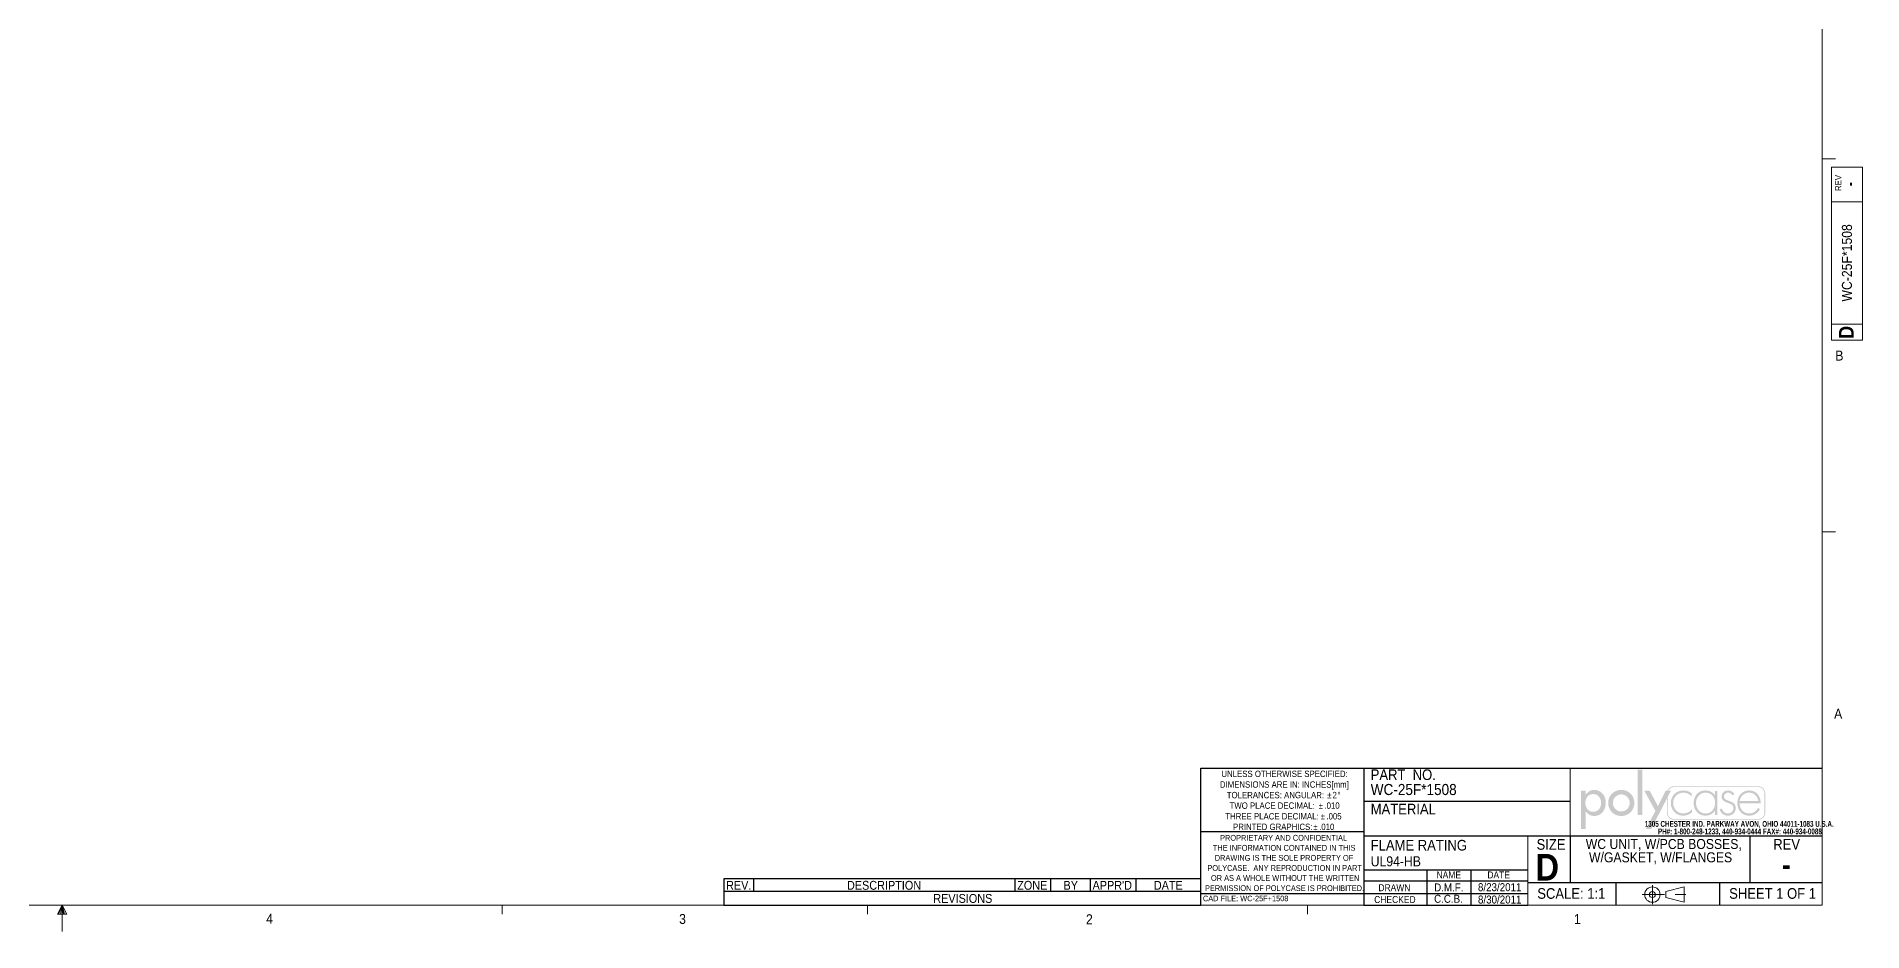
# Model space of a CAD drawing. Header units: inches. Extents: x 0.3 to 33.9, y 0.2 to 21.7.
# Drawn here: x 16.78 to 33.89, y 0.22 to 8.61 of the extents above; entities that cross this region are included whole.
import ezdxf

# ---------------------------------------------------------------- set-up
doc = ezdxf.new("R2010")
doc.units = ezdxf.units.IN
doc.header["$MEASUREMENT"] = 0
doc.linetypes.add('SLD-Center', pattern=[0.75, 0.6, -0.05, 0.05, -0.05])
doc.linetypes.add('SLD-Solid', pattern=[0])
doc.layers.add('FORMAT', color=7, linetype='SLD-Solid')
doc.layers.add('SLD-0', color=7, linetype='SLD-Solid')
doc.styles.add('SLDTEXTSTYLE0', font='GOTHICB.TTF', dxfattribs={"width": 0.639595})
doc.styles.add('SLDTEXTSTYLE1', font='GOTHIC.TTF', dxfattribs={"width": 0.913})
doc.styles.add('SLDTEXTSTYLE2', font='GOTHICB.TTF', dxfattribs={"width": 0.913})

# ---------------------------------------------------------------- blocks, each defined once
blk = doc.blocks.new('ThirdAngleProjectionBlock')
at = {"color": 7, "linetype": 'SLD-Center', "lineweight": 0}
for p, q in [((0.275, 0.506), (0.275, 0)), ((0, 0.253), (1.202, 0.253))]:
    blk.add_line(p, q, dxfattribs=at)
at = {"color": 7, "linetype": 'SLD-Solid', "lineweight": 0}
for p, q in [((0.632, 0.332), (1.13, 0.459)), ((0.632, 0.332), (0.632, 0.174)), ((0.632, 0.174), (1.13, 0.048)), ((1.13, 0.459), (1.13, 0.048))]:
    blk.add_line(p, q, dxfattribs=at)
for radius in [0.206, 0.0789]:
    blk.add_circle((0.275, 0.253), radius, dxfattribs=at)
blk = doc.blocks.new('SW_NOTE_0')
at = {"color": 0, "linetype": 'Continuous', "lineweight": 0, "char_height": 0.055, "attachment_point": 2, "style": 'SLDTEXTSTYLE0'}
for s, insert in [('1305 CHESTER IND. PARKWAY AVON, OHIO 44011-1083 U.S.A. ', (0.75, 0.07)), ('PH#: 1-800-248-1233, 440-934-0444 FAX#: 440-934-0088', (0.756, -0.001))]:
    blk.add_mtext(s, dxfattribs=dict(at, insert=insert))
blk = doc.blocks.new('logo')
at = {"linetype": 'Continuous'}
blk.add_hatch(color=7, dxfattribs=at).paths.add_polyline_path([(1.559, 0.355), (1.559, 1.505), (1.44, 1.505), (1.44, 0.355)], flags=0)
h = blk.add_hatch(color=7, dxfattribs=at)
edge = h.paths.add_edge_path(flags=0)
edge.add_spline(control_points=[(0.122, 0.452), (0.17, 0.382), (0.245, 0.334), (0.333, 0.334)], knot_values=[4, 4, 4, 4, 5, 5, 5, 5], weights=[1, 1, 1, 1], degree=3, periodic=0)
edge.add_spline(control_points=[(0.333, 0.334), (0.523, 0.334), (0.629, 0.492), (0.629, 0.669)], knot_values=[3, 3, 3, 3, 4, 4, 4, 4], weights=[1, 1, 1, 1], degree=3, periodic=0)
edge.add_spline(control_points=[(0.629, 0.669), (0.629, 0.839), (0.517, 0.994), (0.338, 0.994)], knot_values=[2, 2, 2, 2, 3, 3, 3, 3], weights=[1, 1, 1, 1], degree=3, periodic=0)
edge.add_spline(control_points=[(0.338, 0.994), (0.245, 0.994), (0.171, 0.946), (0.122, 0.872)], knot_values=[1, 1, 1, 1, 2, 2, 2, 2], weights=[1, 1, 1, 1], degree=3, periodic=0)
edge.add_line((0.122, 0.872), (0.119, 0.872))
edge.add_line((0.119, 0.872), (0.119, 0.975))
edge.add_line((0.119, 0.975), (0, 0.975))
edge.add_line((0, 0.975), (0, 0))
edge.add_line((0, 0), (0.119, 0))
edge.add_line((0.119, 0), (0.119, 0.452))
edge.add_line((0.119, 0.452), (0.122, 0.452))
edge = h.paths.add_edge_path(flags=0)
edge.add_spline(control_points=[(0.113, 0.665), (0.113, 0.78), (0.185, 0.888), (0.309, 0.888), (0.437, 0.888), (0.51, 0.786), (0.51, 0.665)], knot_values=[0, 0, 0, 0, 1, 1, 1, 2, 2, 2, 2], weights=[1, 1, 1, 1, 1, 1, 1], degree=3, periodic=0)
edge.add_spline(control_points=[(0.51, 0.665), (0.51, 0.543), (0.439, 0.44), (0.309, 0.44), (0.183, 0.44), (0.113, 0.549), (0.113, 0.665)], knot_values=[2, 2, 2, 2, 3, 3, 3, 4, 4, 4, 4], weights=[1, 1, 1, 1, 1, 1, 1], degree=3, periodic=0)
h = blk.add_hatch(color=7, dxfattribs=at)
edge = h.paths.add_edge_path(flags=0)
edge.add_spline(control_points=[(0.69, 0.664), (0.69, 0.477), (0.836, 0.334), (1.022, 0.334), (1.207, 0.334), (1.353, 0.477), (1.353, 0.664)], knot_values=[0, 0, 0, 0, 1, 1, 1, 2, 2, 2, 2], weights=[1, 1, 1, 1, 1, 1, 1], degree=3, periodic=0)
edge.add_spline(control_points=[(1.353, 0.664), (1.353, 0.851), (1.207, 0.994), (1.022, 0.994), (0.836, 0.994), (0.69, 0.851), (0.69, 0.664)], knot_values=[2, 2, 2, 2, 3, 3, 3, 4, 4, 4, 4], weights=[1, 1, 1, 1, 1, 1, 1], degree=3, periodic=0)
edge = h.paths.add_edge_path(flags=0)
edge.add_spline(control_points=[(1.234, 0.664), (1.234, 0.547), (1.139, 0.448), (1.022, 0.448), (0.904, 0.448), (0.81, 0.547), (0.81, 0.664)], knot_values=[0, 0, 0, 0, 1, 1, 1, 2, 2, 2, 2], weights=[1, 1, 1, 1, 1, 1, 1], degree=3, periodic=0)
edge.add_spline(control_points=[(0.81, 0.664), (0.81, 0.782), (0.904, 0.88), (1.022, 0.88), (1.139, 0.88), (1.234, 0.782), (1.234, 0.664)], knot_values=[2, 2, 2, 2, 3, 3, 3, 4, 4, 4, 4], weights=[1, 1, 1, 1, 1, 1, 1], degree=3, periodic=0)
h = blk.add_hatch(color=7, dxfattribs=at)
edge = h.paths.add_edge_path(flags=0)
edge.add_spline(control_points=[(4.669, 0.413), (4.669, 0.316), (4.59, 0.237), (4.493, 0.237)], knot_values=[7, 7, 7, 7, 8, 8, 8, 8], weights=[1, 1, 1, 1], degree=3, periodic=0)
edge.add_line((4.493, 0.237), (2.356, 0.237))
edge.add_spline(control_points=[(2.356, 0.237), (2.259, 0.237), (2.18, 0.316), (2.18, 0.413)], knot_values=[1, 1, 1, 1, 2, 2, 2, 2], weights=[1, 1, 1, 1], degree=3, periodic=0)
edge.add_line((2.18, 0.413), (2.18, 0.781))
edge.add_line((2.18, 0.781), (1.778, 0))
edge.add_line((1.778, 0), (1.643, 0))
edge.add_line((1.643, 0), (1.887, 0.461))
edge.add_line((1.887, 0.461), (1.603, 0.975))
edge.add_line((1.603, 0.975), (1.742, 0.975))
edge.add_line((1.742, 0.975), (1.952, 0.582))
edge.add_line((1.952, 0.582), (2.146, 0.975))
edge.add_line((2.146, 0.975), (2.192, 0.975))
edge.add_spline(control_points=[(2.192, 0.975), (2.218, 1.041), (2.282, 1.087), (2.356, 1.087)], knot_values=[3.233464, 3.233464, 3.233464, 3.233464, 4, 4, 4, 4], weights=[1, 1, 1, 1], degree=3, periodic=0)
edge.add_line((2.356, 1.087), (4.493, 1.087))
edge.add_spline(control_points=[(4.493, 1.087), (4.59, 1.087), (4.669, 1.008), (4.669, 0.911)], knot_values=[5, 5, 5, 5, 6, 6, 6, 6], weights=[1, 1, 1, 1], degree=3, periodic=0)
edge.add_line((4.669, 0.911), (4.669, 0.413))
edge = h.paths.add_edge_path(flags=0)
edge.add_line((2.215, 0.975), (2.28, 0.975))
edge.add_line((2.28, 0.975), (2.201, 0.821))
edge.add_line((2.201, 0.821), (2.201, 0.413))
edge.add_spline(control_points=[(2.201, 0.413), (2.201, 0.327), (2.271, 0.258), (2.356, 0.258)], knot_values=[2, 2, 2, 2, 3, 3, 3, 3], weights=[1, 1, 1, 1], degree=3, periodic=0)
edge.add_line((2.356, 0.258), (4.493, 0.258))
edge.add_spline(control_points=[(4.493, 0.258), (4.579, 0.258), (4.649, 0.327), (4.649, 0.413)], knot_values=[4, 4, 4, 4, 5, 5, 5, 5], weights=[1, 1, 1, 1], degree=3, periodic=0)
edge.add_line((4.649, 0.413), (4.649, 0.911))
edge.add_spline(control_points=[(4.649, 0.911), (4.649, 0.997), (4.579, 1.066), (4.493, 1.066)], knot_values=[6, 6, 6, 6, 7, 7, 7, 7], weights=[1, 1, 1, 1], degree=3, periodic=0)
edge.add_line((4.493, 1.066), (2.356, 1.066))
edge.add_spline(control_points=[(2.356, 1.066), (2.293, 1.066), (2.239, 1.029), (2.215, 0.975)], knot_values=[0, 0, 0, 0, 0.732403, 0.732403, 0.732403, 0.732403], weights=[1, 1, 1, 1], degree=3, periodic=0)
h = blk.add_hatch(color=7, dxfattribs=at)
edge = h.paths.add_edge_path(flags=0)
edge.add_spline(control_points=[(2.806, 0.905), (2.745, 0.957), (2.672, 0.98), (2.593, 0.98)], knot_values=[8, 8, 8, 8, 9, 9, 9, 9], weights=[1, 1, 1, 1], degree=3, periodic=0)
edge.add_spline(control_points=[(2.593, 0.98), (2.413, 0.98), (2.278, 0.84), (2.278, 0.662)], knot_values=[7, 7, 7, 7, 8, 8, 8, 8], weights=[1, 1, 1, 1], degree=3, periodic=0)
edge.add_spline(control_points=[(2.278, 0.662), (2.278, 0.484), (2.41, 0.342), (2.592, 0.342)], knot_values=[6, 6, 6, 6, 7, 7, 7, 7], weights=[1, 1, 1, 1], degree=3, periodic=0)
edge.add_spline(control_points=[(2.592, 0.342), (2.674, 0.342), (2.752, 0.372), (2.814, 0.427)], knot_values=[5, 5, 5, 5, 6, 6, 6, 6], weights=[1, 1, 1, 1], degree=3, periodic=0)
edge.add_line((2.814, 0.427), (2.814, 0.507))
edge.add_spline(control_points=[(2.814, 0.507), (2.759, 0.44), (2.676, 0.398), (2.589, 0.398)], knot_values=[3, 3, 3, 3, 4, 4, 4, 4], weights=[1, 1, 1, 1], degree=3, periodic=0)
edge.add_spline(control_points=[(2.589, 0.398), (2.445, 0.398), (2.337, 0.523), (2.337, 0.662)], knot_values=[2, 2, 2, 2, 3, 3, 3, 3], weights=[1, 1, 1, 1], degree=3, periodic=0)
edge.add_spline(control_points=[(2.337, 0.662), (2.337, 0.802), (2.446, 0.925), (2.59, 0.925)], knot_values=[1, 1, 1, 1, 2, 2, 2, 2], weights=[1, 1, 1, 1], degree=3, periodic=0)
edge.add_spline(control_points=[(2.59, 0.925), (2.678, 0.925), (2.748, 0.889), (2.806, 0.825)], knot_values=[0, 0, 0, 0, 1, 1, 1, 1], weights=[1, 1, 1, 1], degree=3, periodic=0)
edge.add_line((2.806, 0.825), (2.806, 0.905))
h = blk.add_hatch(color=7, dxfattribs=at)
edge = h.paths.add_edge_path(flags=0)
edge.add_spline(control_points=[(3.392, 0.861), (3.34, 0.938), (3.25, 0.98), (3.156, 0.98)], knot_values=[6, 6, 6, 6, 7, 7, 7, 7], weights=[1, 1, 1, 1], degree=3, periodic=0)
edge.add_spline(control_points=[(3.156, 0.98), (2.972, 0.98), (2.857, 0.844), (2.857, 0.665)], knot_values=[5, 5, 5, 5, 6, 6, 6, 6], weights=[1, 1, 1, 1], degree=3, periodic=0)
edge.add_spline(control_points=[(2.857, 0.665), (2.857, 0.486), (2.973, 0.342), (3.159, 0.342)], knot_values=[4, 4, 4, 4, 5, 5, 5, 5], weights=[1, 1, 1, 1], degree=3, periodic=0)
edge.add_spline(control_points=[(3.159, 0.342), (3.249, 0.342), (3.347, 0.387), (3.392, 0.465)], knot_values=[3, 3, 3, 3, 4, 4, 4, 4], weights=[1, 1, 1, 1], degree=3, periodic=0)
edge.add_line((3.392, 0.465), (3.395, 0.465))
edge.add_line((3.395, 0.465), (3.395, 0.355))
edge.add_line((3.395, 0.355), (3.454, 0.355))
edge.add_line((3.454, 0.355), (3.454, 0.967))
edge.add_line((3.454, 0.967), (3.395, 0.967))
edge.add_line((3.395, 0.967), (3.395, 0.861))
edge.add_line((3.395, 0.861), (3.392, 0.861))
edge = h.paths.add_edge_path(flags=0)
edge.add_spline(control_points=[(3.398, 0.672), (3.398, 0.525), (3.314, 0.397), (3.157, 0.397), (3.009, 0.397), (2.916, 0.525), (2.916, 0.665)], knot_values=[0, 0, 0, 0, 1, 1, 1, 2, 2, 2, 2], weights=[1, 1, 1, 1, 1, 1, 1], degree=3, periodic=0)
edge.add_spline(control_points=[(2.916, 0.665), (2.916, 0.798), (3.013, 0.925), (3.153, 0.925), (3.302, 0.925), (3.398, 0.814), (3.398, 0.672)], knot_values=[2, 2, 2, 2, 3, 3, 3, 4, 4, 4, 4], weights=[1, 1, 1, 1, 1, 1, 1], degree=3, periodic=0)
h = blk.add_hatch(color=7, dxfattribs=at)
edge = h.paths.add_edge_path(flags=0)
edge.add_spline(control_points=[(3.731, 0.98), (3.793, 0.98), (3.861, 0.939), (3.887, 0.882)], knot_values=[11, 11, 11, 11, 12, 12, 12, 12], weights=[1, 1, 1, 1], degree=3, periodic=0)
edge.add_line((3.887, 0.882), (3.836, 0.856))
edge.add_spline(control_points=[(3.836, 0.856), (3.816, 0.898), (3.776, 0.925), (3.728, 0.925)], knot_values=[0, 0, 0, 0, 1, 1, 1, 1], weights=[1, 1, 1, 1], degree=3, periodic=0)
edge.add_spline(control_points=[(3.728, 0.925), (3.677, 0.925), (3.624, 0.882), (3.624, 0.829)], knot_values=[1, 1, 1, 1, 2, 2, 2, 2], weights=[1, 1, 1, 1], degree=3, periodic=0)
edge.add_spline(control_points=[(3.624, 0.829), (3.624, 0.682), (3.922, 0.754), (3.922, 0.533)], knot_values=[2, 2, 2, 2, 3, 3, 3, 3], weights=[1, 1, 1, 1], degree=3, periodic=0)
edge.add_spline(control_points=[(3.922, 0.533), (3.922, 0.42), (3.834, 0.342), (3.724, 0.342)], knot_values=[3, 3, 3, 3, 4, 4, 4, 4], weights=[1, 1, 1, 1], degree=3, periodic=0)
edge.add_spline(control_points=[(3.724, 0.342), (3.622, 0.342), (3.539, 0.404), (3.514, 0.503)], knot_values=[4, 4, 4, 4, 5, 5, 5, 5], weights=[1, 1, 1, 1], degree=3, periodic=0)
edge.add_line((3.514, 0.503), (3.572, 0.522))
edge.add_spline(control_points=[(3.572, 0.522), (3.595, 0.449), (3.644, 0.397), (3.724, 0.397)], knot_values=[6, 6, 6, 6, 7, 7, 7, 7], weights=[1, 1, 1, 1], degree=3, periodic=0)
edge.add_spline(control_points=[(3.724, 0.397), (3.801, 0.397), (3.862, 0.458), (3.862, 0.535)], knot_values=[7, 7, 7, 7, 8, 8, 8, 8], weights=[1, 1, 1, 1], degree=3, periodic=0)
edge.add_spline(control_points=[(3.862, 0.535), (3.862, 0.611), (3.804, 0.635), (3.743, 0.656)], knot_values=[8, 8, 8, 8, 9, 9, 9, 9], weights=[1, 1, 1, 1], degree=3, periodic=0)
edge.add_spline(control_points=[(3.743, 0.656), (3.659, 0.686), (3.564, 0.722), (3.564, 0.825)], knot_values=[9, 9, 9, 9, 10, 10, 10, 10], weights=[1, 1, 1, 1], degree=3, periodic=0)
edge.add_spline(control_points=[(3.564, 0.825), (3.564, 0.918), (3.642, 0.98), (3.731, 0.98)], knot_values=[10, 10, 10, 10, 11, 11, 11, 11], weights=[1, 1, 1, 1], degree=3, periodic=0)
h = blk.add_hatch(color=7, dxfattribs=at)
edge = h.paths.add_edge_path(flags=0)
edge.add_spline(control_points=[(4.554, 0.656), (4.555, 0.832), (4.445, 0.98), (4.26, 0.98)], knot_values=[6, 6, 6, 6, 7, 7, 7, 7], weights=[1, 1, 1, 1], degree=3, periodic=0)
edge.add_spline(control_points=[(4.26, 0.98), (4.081, 0.98), (3.963, 0.833), (3.963, 0.662)], knot_values=[5, 5, 5, 5, 6, 6, 6, 6], weights=[1, 1, 1, 1], degree=3, periodic=0)
edge.add_spline(control_points=[(3.963, 0.662), (3.963, 0.489), (4.078, 0.342), (4.26, 0.342)], knot_values=[4, 4, 4, 4, 5, 5, 5, 5], weights=[1, 1, 1, 1], degree=3, periodic=0)
edge.add_spline(control_points=[(4.26, 0.342), (4.38, 0.342), (4.478, 0.401), (4.534, 0.507)], knot_values=[3, 3, 3, 3, 4, 4, 4, 4], weights=[1, 1, 1, 1], degree=3, periodic=0)
edge.add_line((4.534, 0.507), (4.484, 0.537))
edge.add_spline(control_points=[(4.484, 0.537), (4.44, 0.454), (4.363, 0.398), (4.268, 0.398)], knot_values=[1, 1, 1, 1, 2, 2, 2, 2], weights=[1, 1, 1, 1], degree=3, periodic=0)
edge.add_spline(control_points=[(4.268, 0.398), (4.126, 0.398), (4.019, 0.501), (4.023, 0.656)], knot_values=[0, 0, 0, 0, 1, 1, 1, 1], weights=[1, 1, 1, 1], degree=3, periodic=0)
edge.add_line((4.023, 0.656), (4.554, 0.656))
edge = h.paths.add_edge_path(flags=0)
edge.add_spline(control_points=[(4.023, 0.712), (4.033, 0.827), (4.136, 0.925), (4.261, 0.925)], knot_values=[1, 1, 1, 1, 2, 2, 2, 2], weights=[1, 1, 1, 1], degree=3, periodic=0)
edge.add_spline(control_points=[(4.261, 0.925), (4.387, 0.925), (4.48, 0.824), (4.494, 0.712)], knot_values=[0, 0, 0, 0, 1, 1, 1, 1], weights=[1, 1, 1, 1], degree=3, periodic=0)
edge.add_line((4.494, 0.712), (4.023, 0.712))
blk = doc.blocks.new('POLYCASE LOGO')
at = {"color": 7, "linetype": 'Continuous', "xscale": 0.37, "yscale": 0.37, "zscale": 0.37}
blk.add_blockref('logo', (0.101, -0.571), dxfattribs=at)
at = {"color": 7, "linetype": 'Continuous', "lineweight": 0}
blk.add_blockref('SW_NOTE_0', (0.835, -0.564), dxfattribs=at)
blk = doc.blocks.new('SW_NOTE_2')
at = {"layer": 'FORMAT', "color": 0, "char_height": 0.06, "attachment_point": 2, "style": 'SLDTEXTSTYLE1'}
for s, insert in [('UNLESS OTHERWISE SPECIFIED:', (0.567, 0.077)), ('DIMENSIONS ARE IN: INCHES[mm]', (0.565, -0.023)), ('TOLERANCES: ANGULAR: ', (0.481, -0.122)), ('%%p', (0.986, -0.122)), ('2', (1.037, -0.122)), ('%%d', (1.077, -0.122)), ('THREE PLACE DECIMAL: ', (0.449, -0.321)), ('TWO PLACE DECIMAL: ', (0.45, -0.221)), ('%%p', (0.907, -0.221)), ('%%p', (0.925, -0.321)), ('.010', (1.012, -0.221)), ('.005', (1.03, -0.321)), ('PRINTED GRAPHICS: ', (0.456, -0.42)), ('%%p', (0.857, -0.42)), ('.010', (0.962, -0.42))]:
    blk.add_mtext(s, dxfattribs=dict(at, insert=insert))
blk = doc.blocks.new('SW_NOTE_3')
at = {"layer": 'FORMAT', "color": 0, "char_height": 0.09375, "attachment_point": 2, "style": 'SLDTEXTSTYLE1'}
for s, insert in [('WC UNIT, W/PCB BOSSES, ', (0.765, 0.12)), ('W/GASKET, W/FLANGES', (0.735, -0.005))]:
    blk.add_mtext(s, dxfattribs=dict(at, insert=insert))
blk = doc.blocks.new('SW_NOTE_4')
at = {"layer": 'FORMAT', "color": 0, "char_height": 0.055, "attachment_point": 2, "style": 'SLDTEXTSTYLE1'}
for s, insert in [('PROPRIETARY AND CONFIDENTIAL', (0.583, 0.07)), ('THE INFORMATION CONTAINED IN THIS', (0.589, -0.024)), ('DRAWING IS THE SOLE PROPERTY OF', (0.587, -0.118)), ('POLYCASE.  ANY REPRODUCTION IN PART ', (0.593, -0.213)), ('OR AS A WHOLE WITHOUT THE WRITTEN ', (0.598, -0.307)), ('PERMISSION OF POLYCASE IS PROHIBITED.', (0.592, -0.402))]:
    blk.add_mtext(s, dxfattribs=dict(at, insert=insert))
blk = doc.blocks.new('SW_TABLEANNOTATION_1')
at = {"layer": 'SLD-0', "color": 0}
for p, q in [((0, 0), (0, -0.246)), ((4.472, 0), (0, 0)), ((0.278, 0), (0.278, -0.116)), ((2.729, 0), (2.729, -0.116)), ((3.062, 0), (3.062, -0.116)), ((3.435, 0), (3.435, -0.116)), ((3.863, 0), (3.863, -0.116)), ((4.472, -0.246), (4.472, 0)), ((0, -0.116), (4.472, -0.116)), ((0, -0.246), (4.472, -0.246))]:
    blk.add_line(p, q, dxfattribs=at)
at = {"layer": 'SLD-0', "color": 0, "attachment_point": 1, "style": 'SLDTEXTSTYLE1'}
for s, insert, char_height in [('REV.', (0.021, -0.019), 0.0833), ('DESCRIPTION', (1.154, -0.019), 0.08333), ('REVISIONS', (1.963, -0.142), 0.0833), ('ZONE', (2.75, -0.019), 0.0833), ('BY', (3.184, -0.019), 0.0833), ("APPR'D", (3.456, -0.019), 0.0833), ('DATE', (4.031, -0.019), 0.0833)]:
    blk.add_mtext(s, dxfattribs=dict(at, insert=insert, char_height=char_height))

msp = doc.modelspace()

# ---------------------------------------------------------------- linework, layer by layer
at = {"color": 7, "linetype": 'SLD-Solid', "lineweight": 0}
for p, q in [((33.5158, 0.464), (33.5158, 21.464)), ((33.5158, 7.464), (33.6408, 7.464)), ((33.603, 7.3849), (33.8928, 7.3849)), ((33.603, 7.3849), (33.603, 5.7623)), ((33.8928, 7.3849), (33.8928, 5.7623)), ((33.8928, 7.0588), (33.603, 7.0588)), ((33.603, 5.9114), (33.8928, 5.9114)), ((33.603, 5.7623), (33.8928, 5.7623)), ((33.5158, 3.964), (33.6408, 3.964)), ((33.5158, 0.464), (0.5158, 0.464)), ((17.0158, 0.464), (16.9739, 0.3783)), ((16.9739, 0.3783), (17.0599, 0.3783)), ((17.0158, 0.464), (16.982, 0.3783)), ((17.0158, 0.464), (17.0015, 0.3783)), ((17.0158, 0.464), (17.0158, 0.2163)), ((17.0158, 0.464), (17.0599, 0.3783)), ((17.0158, 0.464), (17.0389, 0.3783)), ((17.0158, 0.464), (17.0288, 0.3783)), ((21.1408, 0.464), (21.1408, 0.3792)), ((24.5652, 0.464), (24.5652, 0.3792)), ((28.6902, 0.464), (28.6902, 0.3792))]:
    msp.add_line(p, q, dxfattribs=at)
at = {"layer": 'SLD-0', "color": 7}
for p, q in [((27.6912, 0.464), (27.6912, 1.7472)), ((27.6912, 1.7472), (33.5158, 1.7472)), ((29.2172, 1.7472), (29.2172, 0.464)), ((31.1527, 1.437), (29.2172, 1.437)), ((29.2172, 1.15), (27.6912, 1.15)), ((29.2172, 1.112), (30.7571, 1.112)), ((30.7571, 1.112), (33.5158, 1.112)), ((31.1527, 1.112), (31.1527, 0.6769)), ((32.8376, 1.112), (32.8376, 0.6769)), ((30.7571, 0.7927), (29.2172, 0.7927)), ((29.2172, 0.691), (30.7571, 0.691)), ((29.8095, 0.7927), (29.8095, 0.464)), ((30.2212, 0.7927), (30.2212, 0.464)), ((27.6912, 0.5719), (30.7571, 0.5719)), ((30.7571, 0.6769), (33.5158, 0.6769)), ((31.5802, 0.6769), (31.5802, 0.464)), ((32.5522, 0.6769), (32.5522, 0.464)), ((29.2172, 0.464), (30.7571, 0.464))]:
    msp.add_line(p, q, dxfattribs=at)
at = {"layer": 'SLD-0', "color": 7, "lineweight": 0}
for p, q in [((31.1527, 1.112), (31.1527, 1.7472)), ((30.7571, 1.112), (30.7571, 0.464))]:
    msp.add_line(p, q, dxfattribs=at)

# ---------------------------------------------------------------- block references
at = {"color": 7, "linetype": 'Continuous'}
msp.add_blockref('POLYCASE LOGO', (31.1527, 1.7472), dxfattribs=at)
at = {"color": 7, "linetype": 'Continuous', "xscale": 0.35, "yscale": 0.35, "zscale": 0.35}
msp.add_blockref('ThirdAngleProjectionBlock', (31.8271, 0.4737), dxfattribs=at)
at = {"layer": 'FORMAT', "color": 7}
for name, p in [('SW_NOTE_2', (27.9087, 1.6478)), ('SW_NOTE_4', (27.883, 1.0523)), ('SW_NOTE_3', (31.2652, 0.9637))]:
    msp.add_blockref(name, p, dxfattribs=at)
at = {"layer": 'SLD-0'}
msp.add_blockref('SW_TABLEANNOTATION_1', (23.2193, 0.71), dxfattribs=at)

# ---------------------------------------------------------------- texts
at = {"color": 7, "linetype": 'Continuous', "lineweight": 0, "rotation": 90}
for s, insert, char_height, attachment_point, style in [('REV', (33.6356, 7.1609), 0.06, 1, 'SLDTEXTSTYLE1'), ('-', (33.727, 7.2251), 0.0937, 2, 'SLDTEXTSTYLE2'), ('WC-25F*1508', (33.7, 6.487), 0.09375, 2, 'SLDTEXTSTYLE1'), ('D', (33.6724, 5.7746), 0.1378, 1, 'SLDTEXTSTYLE2')]:
    msp.add_mtext(s, dxfattribs=dict(at, insert=insert, char_height=char_height, attachment_point=attachment_point, style=style))
at = {"color": 7, "linetype": 'Continuous', "lineweight": 0, "char_height": 0.0937, "attachment_point": 1, "style": 'SLDTEXTSTYLE1'}
for s, insert in [('B', (33.638, 5.6642)), ('A', (33.627, 2.3057)), ('4', (18.9295, 0.3826)), ('3', (22.8001, 0.3805)), ('2', (26.6138, 0.3778)), ('1', (31.1884, 0.3804))]:
    msp.add_mtext(s, dxfattribs=dict(at, insert=insert))
at = {"layer": 'FORMAT', "color": 7}
for s, insert, char_height, attachment_point, style in [('PART  NO.', (29.2831, 1.737), 0.1, 1, 'SLDTEXTSTYLE1'), ('WC-25F*1508', (29.2831, 1.6), 0.104167, 1, 'SLDTEXTSTYLE1'), ('MATERIAL', (29.2831, 1.4145), 0.1, 1, 'SLDTEXTSTYLE1'), ('FLAME RATING', (29.2831, 1.0753), 0.1, 1, 'SLDTEXTSTYLE1'), ('SIZE', (30.8379, 1.083), 0.1, 1, 'SLDTEXTSTYLE1'), ('REV', (33.0565, 1.0839), 0.1, 1, 'SLDTEXTSTYLE1'), ('UL94-HB', (29.2831, 0.9213), 0.09375, 1, 'SLDTEXTSTYLE1'), ('D', (30.8281, 0.9439), 0.25, 1, 'SLDTEXTSTYLE2'), ('NAME', (30.0149, 0.7797), 0.065, 2, 'SLDTEXTSTYLE1'), ('DATE', (30.4824, 0.7797), 0.065, 2, 'SLDTEXTSTYLE1'), ('-', (33.1799, 0.9439), 0.2, 2, 'SLDTEXTSTYLE2'), ('CAD FILE: WC-25F+1508', (27.7104, 0.5523), 0.052083, 1, 'SLDTEXTSTYLE1'), ('CHECKED', (29.316, 0.5486), 0.065, 1, 'SLDTEXTSTYLE1'), ('DRAWN', (29.3553, 0.6593), 0.065, 1, 'SLDTEXTSTYLE1'), ('C.C.B.', (30.012, 0.5605), 0.075, 2, 'SLDTEXTSTYLE1'), ('D.M.F.', (30.015, 0.6671), 0.075, 2, 'SLDTEXTSTYLE1'), ('8/23/2011', (30.4921, 0.6693), 0.075, 2, 'SLDTEXTSTYLE1'), ('8/30/2011', (30.4923, 0.5535), 0.075, 2, 'SLDTEXTSTYLE1'), ('SCALE: 1:1', (30.8445, 0.6228), 0.1, 1, 'SLDTEXTSTYLE1'), ('SHEET 1 OF 1', (32.643, 0.6231), 0.1, 1, 'SLDTEXTSTYLE1')]:
    msp.add_mtext(s, dxfattribs=dict(at, insert=insert, char_height=char_height, attachment_point=attachment_point, style=style))

doc.saveas('drawing.dxf')
